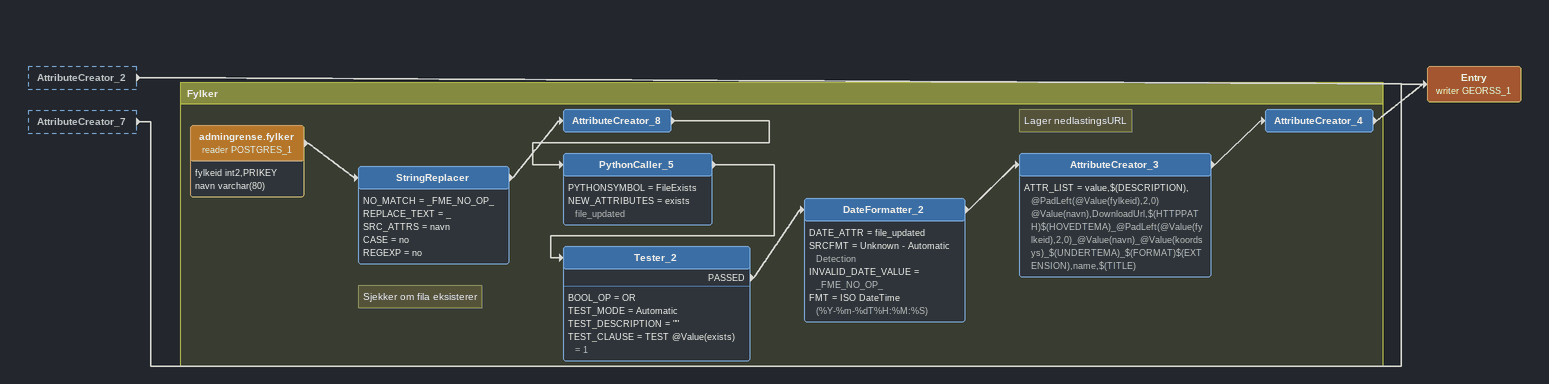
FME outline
AttributeCreator_2 [outside]
    -> Entry (writer GEORSS_1)
AttributeCreator_7 [outside]
    -> Entry (writer GEORSS_1)
Entry (writer GEORSS_1)

Bookmark: Fylker
admingrense.fylker (reader POSTGRES_1)
    attributes: fylkeid int2,PRIKEY, navn varchar(80)
    -> StringReplacer
StringReplacer
    NO_MATCH = _FME_NO_OP_
    REPLACE_TEXT = _
    SRC_ATTRS = navn
    CASE = no
    REGEXP = no
    -> AttributeCreator_8
AttributeCreator_8
    -> PythonCaller_5
Note: Sjekker om fila eksisterer
PythonCaller_5
    PYTHONSYMBOL = FileExists
    NEW_ATTRIBUTES = exists file_updated
    -> Tester_2
Tester_2
    BOOL_OP = OR
    TEST_MODE = Automatic
    TEST_DESCRIPTION = ""
    TEST_CLAUSE = TEST @Value(exists) = 1
    PASSED -> DateFormatter_2
DateFormatter_2
    DATE_ATTR = file_updated
    SRCFMT = Unknown - Automatic Detection
    INVALID_DATE_VALUE = _FME_NO_OP_
    FMT = ISO DateTime (%Y-%m-%dT%H:%M:%S)
    -> AttributeCreator_3
Note: Lager nedlastingsURL
AttributeCreator_3
    ATTR_LIST = value,$(DESCRIPTION), @PadLeft(@Value(fylkeid),2,0) @Value(navn),DownloadUrl,$(HTTPPATH)$(HOVEDTEMA)_@PadLeft(@Value(fylkeid),2,0)_@Value(navn)_@Value(koordsys)_$(UNDERTEMA)_$(FORMAT)$(EXTENSION),name,$(TITLE)
    -> AttributeCreator_4
AttributeCreator_4
    -> Entry (writer GEORSS_1)
